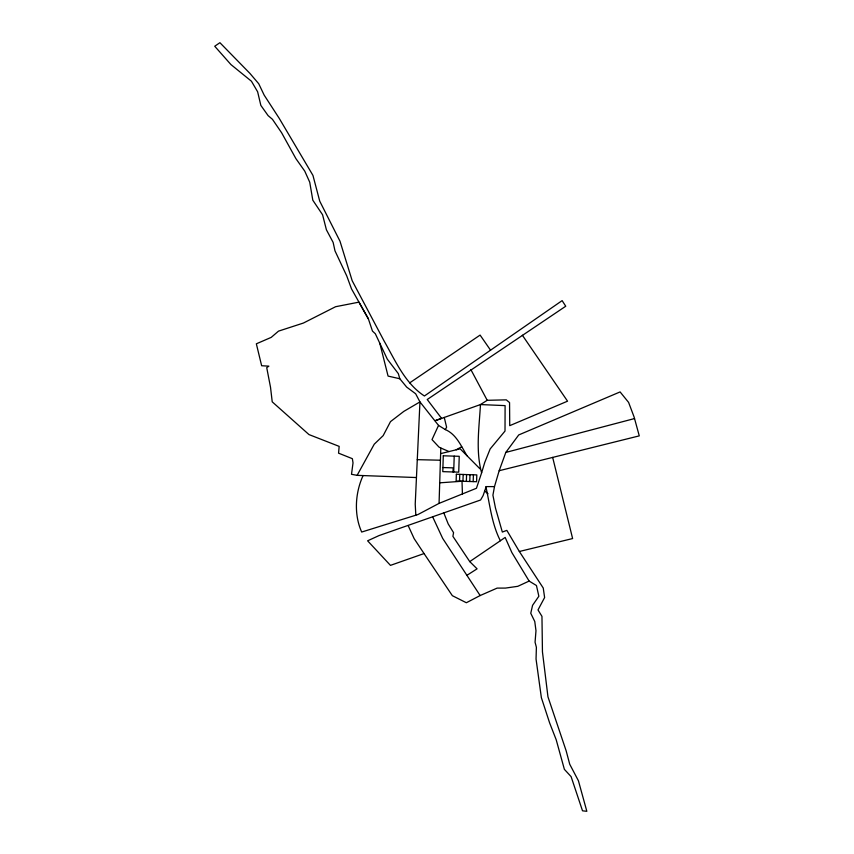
<?xml version="1.0" encoding="UTF-8"?>
<svg xmlns="http://www.w3.org/2000/svg" width="854" height="854" viewBox="0 0 854 854"><rect width="100%" height="100%" fill="white"/><g stroke="black" fill="none" stroke-linecap="round" stroke-linejoin="round"><path stroke-width="1.28" d="M499.174 470.714L639.272 435.871L634.138 417.104L628.597 402.405L620.1 391.922L518.72 434.942L505.803 452.428L499.174 470.714L494.487 486.599L485.883 486.599C489.897 504.693 491.701 523.79 500.359 540.753L469.753 561.601L452.898 536.333L453.57 532.65L448.211 523.95L443.792 512.806M363.089 475.571C355.147 492.854 353.802 514.631 361.69 532.042L417.937 514.546L439.063 503.38L440.813 448.019L438.999 447.09L432.017 439.607L438.529 425.409L419.954 401.914L415.642 393.758L406.675 387.108L399.811 378.749L398.338 373.657L387.31 359.16L375.322 333.754L372.461 331.074L368.394 318.905L358.968 302.145L335.601 306.714L303.405 323.047L278.521 331.128L271.209 337.383L256.349 343.81L261.644 365.736L268.871 366.152L266.726 367.636L270.515 387.257L272.223 401.839L308.967 434.569L339.166 446.375L338.558 453.164L352.371 458.683L353.022 462.911L351.506 474.301L357.111 475.347L416.41 477.546M453.015 471.963L453.143 467.875L442.916 467.544M453.698 471.995L454.211 456.143M459.537 481.176L459.762 474.354M462.953 481.282L463.178 474.461M466.359 481.389L466.583 474.578M469.775 481.507L469.988 474.685M473.18 481.613L473.404 474.792M439.063 503.38L476.447 488.264L481.613 472.838C475.561 450.901 479.19 427.32 480.471 404.561L487.218 400.302L506.273 399.853L509.56 402.576L509.731 425.666L567.547 401.177L522.37 335.238M494.487 486.599L492.918 495.171L495.469 508.034L502.333 532.053L506.838 530.377L519.339 551.492L543.251 588.032L544.617 597.522L537.999 609.937L541.959 616.353L542.45 651.88L547.958 696.832L566.149 750.794L569.725 764.234L578.425 780.78L586.837 811.3L582.524 810.82L571.102 776.628L564.377 769.347L556.2 739.777L549.602 722.826L541.372 697.686L536.045 659.032L536.387 647.321L535.063 642.197L535.981 630.732L534.775 621.52L530.761 613.268L532.576 605.326L538.853 596.241L536.451 585.524L529.128 581.072L511.856 552.538L505.152 537.433L500.359 540.753M481.613 472.838L484.784 462.345L490.153 448.948L505.013 431.056L505.098 405.618L480.471 404.561L435.209 420.67L441.593 418.385L427.224 399.512L565.743 306.223L562.124 300.619L424.417 395.989C404.903 383.286 395.317 360.58 384.119 341.034L352.19 280.742L340.009 241.255L319.738 201.16L312.948 175.401L279.183 118.279L264.174 95.136L258.73 83.745L249.912 73.391L219.916 42.7L214.728 46.244L230.922 64.552L251.439 81.226L257.63 91.784L260.844 105.394L268.113 115.632L272.437 119.304L281.606 132.744L295.9 158.62L304.761 171.142L309.735 182.212L312.81 200.21L322.577 214.77L326.399 229.769L333.145 242.451L334.981 250.841L346.767 275.981L351.506 288.876L368.394 318.905M486.022 487.079L483.129 495.555L480.599 499.996L379.048 535.575L367.615 540.806L390.459 565.369L424.054 553.563L452.342 595.676L466.348 602.732L480.151 595.548L497.135 588.107L505.472 588.086L517.802 586.314L529.128 581.072M467.042 455.769C461.096 446.13 456.474 434.376 445.35 429.594L446.61 427.224L444.251 417.446M357.111 475.347L374.244 444.197L383.168 435.636L390.491 421.63L403.814 411.393L419.954 401.914L415.225 504.106L415.823 515.218M409.674 382.88L480.097 335.088L490.548 350.183M467.149 575.18L477.076 568.839L469.753 561.601M456.217 449.791L461.672 446.759M505.803 452.428L634.533 418.567M440.632 453.634L460.157 448.82L480.033 468.878M519.339 551.492L572.618 538.554L552.666 457.402M439.693 482.83L462.014 481.25L462.42 493.943M417.222 459.665L440.418 460.221M399.811 378.749L388.068 376.091L379.795 343.223M440.813 448.019L449.033 451.563M438.529 425.409L445.35 429.594M484.656 491.071L488.008 493.729M424.054 553.563L414.137 538.618L408.223 525.68M480.151 595.548L442.682 538.404L432.594 516.702M470.906 369.654L487.218 400.302M443.29 455.79L442.778 471.643L458.726 472.155L459.238 456.303L443.29 455.79M456.356 474.248L456.132 481.069L476.596 481.72L476.81 474.909L456.356 474.248"/></g></svg>
